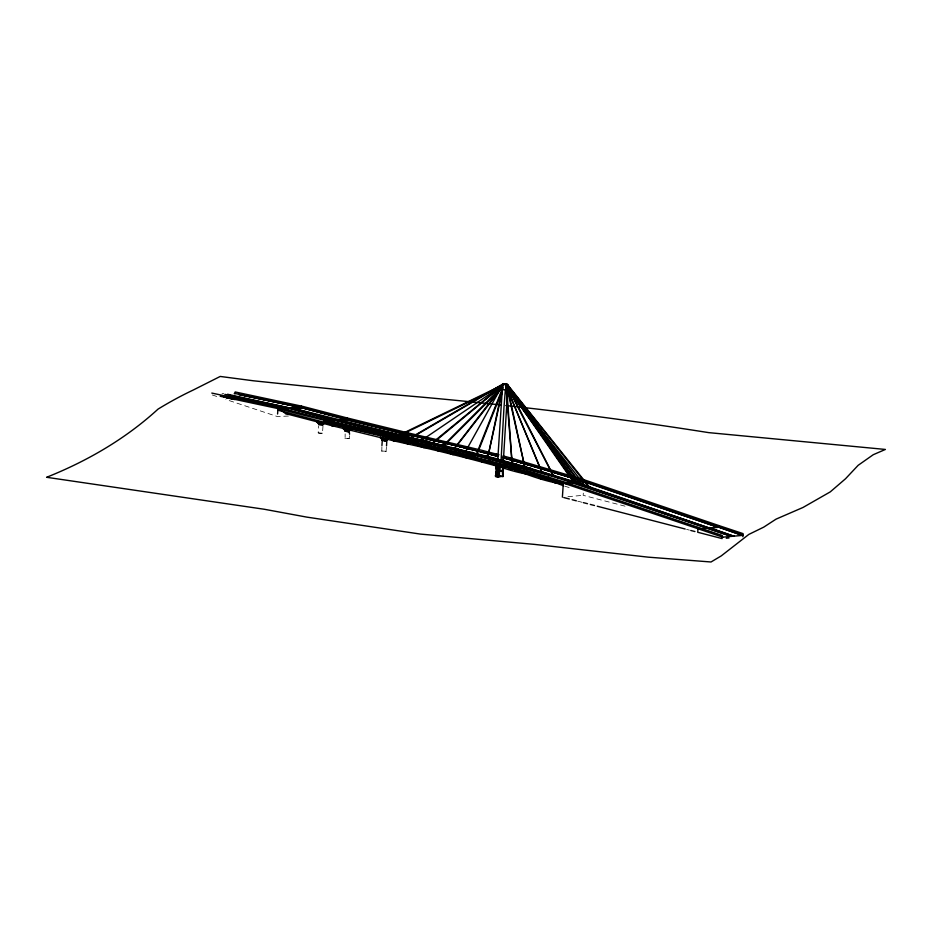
<?xml version="1.0" encoding="UTF-8"?>
<svg xmlns="http://www.w3.org/2000/svg" width="932" height="932" viewBox="0 0 932 932"><rect width="100%" height="100%" fill="white"/><g stroke="black" fill="none" stroke-linecap="round" stroke-linejoin="round"><path stroke-width="0.7" stroke-dasharray="4.66 3.5" d="M322.985 426.052L322.495 433.205L320.247 433.415L318.185 432.891L318.662 425.738M349.465 435.663L349.162 438.623L345.096 438.413L345.155 433.904M386.43 447.267L386.046 451.403L381.805 451.181L381.934 445.578M625.023 506.169L583.164 495.323L583.444 491.141M318.185 432.891L322.495 433.205M344.863 438.203L349.267 438.541M381.561 450.972L386.163 451.309M567.926 496.686L583.164 495.323M288.407 416.033L277.41 416.557L225.859 399.478M223.75 393.455L222.037 393.77M577.735 501.171L581.918 502.255M686.569 529.376L689.354 530.098M564.71 486.155L570.034 487.832M212.298 394.982L219.078 397.23"/><path stroke-width="1.4" d="M507.078 385.72L574.228 482.275M496.803 466.617L497.094 470.008L495.777 476.613L496.605 471.452L496.243 465.639L498.271 466.303L497.572 476.951M277.585 414.006L278.027 407.202L211.797 393.071M335.462 419.866L290.947 407.762L288.209 407.89L334.122 420.367L288.209 407.89L290.982 407.762L498.527 459.22M348.545 431.609L350.84 429.722L349.383 429.85L348.58 431.621L347.426 431.586L347.473 429.803L344.001 429.058L344.537 428.603M277.922 408.938L277.934 408.577C357.958 430.025 439.881 443.9 519.194 468.155L519.089 469.868L534.444 474.167L445.205 449.853L325.082 422.511L277.771 410.162L277.934 408.577L220.162 396.251M548.68 477.044L548.575 478.768L563.289 483.405L563.406 481.693L519.194 468.155M320.794 424.841L320.853 423L316.647 422.045L318.593 421.742L317.358 422.103L319.897 422.907L320.212 424.782M498.131 476.986L498.271 466.303M387.281 438.168L386.139 440.754L384.45 440.743L384.52 438.844A4.439 0.769 3.8 0 1 380.314 437.877L380.361 437.19A4.439 0.769 3.8 0 0 384.532 438.273M504.433 463.891L504.328 465.616L563.312 483.056L722.801 537.17M489.568 461.48L489.673 459.767M474.889 455.76L474.784 457.472L519.707 469.437M501.579 460.047L503.385 460.559L507.637 390.042L502.29 389.46L502.115 384.974A3.542 2.353 84.9 0 1 503.606 383.868L503.944 384.45L506.507 383.693M227.571 394.236L290.97 408.274L288.256 407.901M238.604 394.597L300.617 407.482L407.354 434.662L346.529 419.75L300.617 407.435L238.615 394.259M325.92 422.208L323.695 422.126L323.87 419.155L278.027 407.214M433.415 440.253L346.553 419.4L496.22 455.445L496.313 454.082L481.634 450.226L408.123 432.902M441.628 445.147L336.778 420.227L347.205 419.726L347.31 418.002L301.385 406.037L301.281 407.797L282.722 408.682M502.29 389.46L497.746 459.884L503.385 460.501M460.105 451.88L460 453.593L504.934 465.522M346.529 419.75L347.217 419.726M385.871 437.399L385.953 435.78L323.777 420.518L325.082 422.511C404.779 441.943 485.223 458.893 563.219 484.663M398.861 435.43L398.255 434.778L395.716 435.454L425.994 442.187L334.215 419.854L395.716 435.454L398.873 434.906L396.601 435.116M396.985 434.86L399.607 435.617M408.03 434.265L407.377 434.3M499.203 476.998L499.89 466.361L498.69 476.998M445.31 448.129L445.205 449.853L475.402 457.041L474.796 457.123M445.799 449.772L430.398 446.23L430.502 444.517M498.702 470.66L499.389 466.373L498.702 470.66L496.954 470.45L496.243 465.639M502.872 388.586L487.82 457.169L502.581 387.036M431.003 446.148L415.579 442.735L415.695 441.022M502.977 455.888L510.981 458.055L510.899 459.418L584.096 481.18L743.014 535.003L742.886 536.716M316.822 421.893L316.868 421.229L320.853 422.452M317.742 422.662L317.789 421.998L317.789 422.674M321.808 422.511L321.761 423.175L324.755 422.65M343.489 428.277L343.267 428.837A4.439 0.769 3.8 0 0 347.438 429.908L350.199 429.815L350.246 429.093M344.386 429.454L344.432 428.743M348.475 429.967L348.521 429.256L347.485 429.198M349.558 434.23L349.197 431.05M381.934 445.578L382.295 440.184L380.967 437.923L381.584 437.644M380.967 437.923L385.522 439.007L385.568 438.331M386.524 445.915L386.838 440.417M460.012 453.255L460.723 453.546L400.76 439.368L400.888 437.656M391.766 435.733L407.995 434.615L408.1 432.891L347.321 418.002M411.315 438.331L426.029 441.675M413.552 438.646L411.233 438.844L428.301 441.465L425.936 442.199L484.698 456.831L557.942 477.965L731.469 536.389L557.977 477.452L484.733 456.319L425.971 441.675L428.301 441.465M436.758 441.209L422.114 437.877L422.732 437.481M407.435 434.324L466.827 448.222L436.828 441.22L437.446 440.813M440.696 445.659L443.003 444.937M452.148 444.284L451.531 444.692L452.125 444.634M455.422 448.735L485.654 456.261M466.233 448.28L451.554 444.343M472.349 452.777L470.019 452.987L472.384 452.265M481.541 451.601L480.924 451.997L498.271 456.575M495.486 476.403L497.024 471.103L495.614 475.926L503.21 475.949L502.942 471.208L496.418 471.277L495.533 475.833L496.5 471.208L496.045 475.588M495.568 476.508L497.094 470.008M496.721 466.629L495.754 475.658M496.535 476.811L497.245 466.151L497.746 470.59L497.024 476.881M500.95 476.835L499.389 475.844M502.826 472.256L503.163 475.763L502.942 471.208L502.697 476.683L503.245 467.806M502.989 476.613L503.431 467.899M576.256 482.834L709.508 528.095L574.939 481.856L516.386 464.183L514.033 464.905L516.386 464.183L500.973 460.152M525.555 463.519L524.961 463.577L584.084 481.541L502.301 457.309M517.679 465.091L531.042 468.412L528.677 469.134L531.007 468.924L538.987 471.301M533.943 472.536L533.838 474.248L549.181 478.687L533.838 474.248L534.444 474.167M583.525 481.238L718.118 527.326L583.49 481.588L554.191 472.501L554.855 472.105L539.593 468.155L540.211 467.748M560.272 477.755L557.942 477.965L560.272 477.755L545.639 473.281M562.38 497.187L563.347 483.056M565.351 483.219L584.084 481.541L584.189 479.817L510.981 458.055M698.068 527.43L697.73 532.265L722.102 538.591L722.323 535.504L563.441 481.693M584.213 479.817L718.84 525.555L718.735 527.279L710.953 527.966M699.979 528.957L709.555 527.594L733.764 536.18L710.848 528.549M718.188 526.976L742.385 535.399L718.188 526.976L718.712 527.267M508.814 389.669L553.538 476.299M507.416 384.963L588.523 486.83M498.83 466.35L498.224 470.637L497.735 466.245L497.746 470.59M506.041 384.986L505.319 385.603L577.362 483.708M503.21 467.48L502.756 470.334L499.156 470.66M503.466 467.41L502.756 470.334L503.478 467.072M503.676 466.967L502.965 470.276L503.35 467.852M495.533 475.833L496.884 471.534M497.606 476.368L498.62 471.755L498.725 476.427M503.187 467.13L502.371 471.476L502.732 476.101M385.067 440.778L385.498 438.902L388.306 438.646L386.116 440.743M502.278 387.223L454.676 448.432M498.142 471.732L497.071 476.31L497.245 471.615L496.15 476.135M321.377 424.875L321.808 423.058L323.52 423.012L322.414 424.852M348.02 431.621L348.452 429.85L349.383 429.85M541.946 472.652L506.216 386.197M442.793 446.055L502.325 386.396M581.615 484.826L581.102 485.129L581.591 484.745L507.276 385.091M503.478 384.427L432.192 442.933L432.541 443.422M503.863 384.159L503.606 383.868M476.485 454.059L503.047 386.897M477.056 454.292L502.022 391.16M385.638 440.778L386.43 438.902M321.936 424.875L322.728 423.058M465.814 450.983L501.964 386.034M349.069 431.598L350.199 429.815M386.535 440.696L387.875 438.774M322.798 424.794L324.15 422.93M501.824 386.815L454.443 448.222M323.055 424.724L324.569 422.802M503.595 383.576L409.521 438.331M505.086 383.739L505.33 384.299L505.086 383.739L398.605 435.384M386.349 439.811L386.827 439.275L386.862 440.417M443.259 446.405L502.756 386.838M384.462 440.743L382.668 440.009M432.588 443.399L502.371 385.662M421.648 440.323L503.28 384.869M409.882 438.599L502.43 384.834M507.125 388.329L524.949 467.701L507.416 386.78M398.791 435.966L501.428 386.197M505.971 386.827L512.122 463.682L506.705 388.236M504.34 465.266L504.946 465.173M519.089 469.868L519.695 469.786M548.587 478.419L563.289 483.405M445.216 449.504L445.822 449.422M401.366 439.322L385.965 435.78L386.046 434.405L323.87 419.155M415.602 442.385L416.208 442.316L385.965 435.78L386.57 436.094M430.421 445.88L431.015 445.811M386.57 435.722L385.953 435.78M400.795 439.019L401.389 438.96M335.054 425.563L332.433 425.808L285.6 413.61L281.93 410.721M385.522 439.007L387.234 438.856M422.114 437.877L422.709 437.83M436.828 441.22L437.423 441.162M426.029 447.232L423.373 447.465L393.933 440.906L332.433 425.808L328.041 422.732M455.375 448.746L457.694 448.537M466.85 447.873L466.256 447.931L496.197 455.795L480.947 451.647M440.731 450.704L438.075 450.937L423.373 447.465L406.061 441.185M434.137 447.511L438.075 450.937L452.777 454.536L455.433 454.292M481.518 451.95L466.151 448.28M484.733 456.319L487.063 456.109M496.22 455.445L495.626 455.503L498.294 456.226M470.124 458.02L467.468 458.253L452.777 454.536L436.805 448.513M484.803 461.864L482.147 462.109L467.468 458.253L452.836 452.637M525.532 463.868L502.197 457.659M524.867 463.926L540.187 468.097M543.356 472.978L545.674 472.769M554.831 472.454L539.535 468.155M698.581 528.747L697.94 529.143L698.546 529.085M731.527 535.877L733.81 535.667M742.42 535.061L743.107 533.628L718.863 525.566M722.195 537.216L742.979 535.352M726.261 538.218L729.034 537.962M386.547 436.083L323.777 420.88L325.082 422.511M524.926 467.037L525.974 466.955M577.362 483.079L578.341 483.021M335.229 425.609L332.433 425.808L328.134 422.301M234.386 393.362L301.292 407.459L347.228 419.365M234.375 393.7L235.05 393.665L235.155 391.953L301.385 406.084M282.093 408.705L300.605 407.785M277.771 410.162L279.938 410.057M285.6 413.61L288.093 413.482M336.871 419.715L327.202 420.705M323.695 422.126L325.862 422.021M334.005 425.446L331.512 425.575L327.854 422.685M512.39 463.437L513.52 463.379M288.279 408.414L290.97 408.286M553.363 475.518L554.575 475.495M573.786 481.879L574.881 482.368L561.6 478.174M395.739 434.953L398.873 434.906M541.76 471.988L543.041 471.988M431.446 447.5L423.373 447.465L419.435 444.04M589.478 487.215L590.737 487.226M581.125 484.36L582.337 484.372M475.53 458.567L467.468 458.253L464.509 455.678M585.331 485.793L586.694 485.852M320.806 423.128L321.808 423.058M384.52 438.844L385.498 438.902M478.209 458.672L482.147 462.109L496.814 466.082L506.204 466.664M583.071 481.46L584.061 481.529M480.865 459.732C498.434 466.606 516.631 473.491 535.504 475.203M344.001 429.058L345.318 431.132L347.426 431.574M511.528 468.388C527.792 475.052 544.684 481.331 562.089 483.964M553.631 476.031L509.361 389.401M504.142 383.879L504.2 383.891A3.542 2.353 84.9 0 1 506.321 387.712L505.319 390.252L503.956 407.785L501.055 460.711L497.583 459.791M224.845 394.364L289.526 407.983M229.051 395.785L288.198 408.402M223.645 396.822L232.103 398.628M226.453 397.754L234.911 399.56M407.412 434.673L422.056 437.877M395.261 431.761L407.995 434.615M444.308 445.787L448.315 446.766M450.983 447.418L457.659 449.049M563.778 497.548L569.359 498.993M572.155 499.727L576.337 500.81M583.316 502.616L587.498 503.699M590.294 504.422L594.476 505.505M597.261 506.227L685.171 529.015M690.752 530.459L694.934 531.543M496.313 454.082L498.981 454.804M502.896 457.251L524.937 463.926M502.872 457.6L510.876 459.767M488.345 456.983L496.267 459.127M503.024 460.979L509.688 462.843M512.355 463.588L516.351 464.707M539.5 476.45L563.382 485.735M563.942 483.009L568.066 484.407M390.24 437.656L408.659 444.121L405.711 441.558M389.925 437.935L393.933 440.906L388.924 437.19M552.466 480.656L555.414 483.23M538.812 477.044L540.781 478.757M523.19 471.825L526.137 474.4M508.534 467.608L511.482 470.182M492.888 462.645L496.814 466.082M449.818 451.962L452.777 454.536M507.544 384.73L589.933 487.611M506.495 385.953L585.098 485.805M507.66 386.64L580.24 483.964M506.659 386.396L577.642 483.324L577.153 483.708M507.416 387.141L573.728 482.508M343.931 428.883L345.318 431.132M344.327 429.233L345.353 431.038M381.048 438.098L382.306 440.288M344.106 428.72L345.376 430.933M317.754 422.452L318.907 424.503M381.363 438.285L382.504 440.393M381.153 437.772L382.376 440.079M344.875 429.419L345.842 431.353M318.29 422.627L319.233 424.608M381.922 438.459L383.332 440.603L382.668 438.623M506.857 387.561L542.168 472.675M345.621 429.57L346.296 431.446M319.024 422.779L319.688 424.701M346.506 429.71L346.832 431.528M383.553 438.751L383.856 440.685M497.315 470.52L496.5 465.953L496.686 470.357L496.29 465.849M496.511 466.676L496.779 470.043M502.686 471.429L503.024 476.031M502.896 471.371L503.21 475.949M499.074 471.755L499.237 476.415M496.453 466.687L496.581 470.112M346.355 429.093A4.439 0.769 3.8 0 1 343.395 428.324M345.667 428.86A3.775 0.652 3.8 0 1 344.933 428.697M344.374 428.522A3.775 0.652 3.8 0 1 343.978 428.172M350.222 429.419A3.775 0.652 3.8 0 1 345.259 429.104A3.775 0.652 3.8 0 1 344.56 428.207M504.853 384.205A3.542 2.353 84.9 0 1 507.358 384.159A3.542 2.353 84.9 0 1 508.639 387.502M501.486 405.047A4458.42 4283.099 57 0 0 367.29 392.605L253.364 380.78L220.22 376.446L193.122 390.089A4467.752 980.196 -84.1 0 0 158.044 409.113C125.517 438.879 87.34 461.025 46.6 477.289L264.28 509.256L306.814 517.12L420.402 534.083L534.409 544.381L648.264 557.161L711.023 561.984L721.252 555.891L748.85 534.397L763.739 527.139L776.053 519.136L803.011 507.462L830.237 491.898L845.499 478.78L858.162 465.313L873.261 454.7L885.4 449.445L708.739 432.634A4458.42 4283.099 57 0 0 505.808 405.525M568.893 476.636L569.464 476.928L568.893 476.636M416.185 442.665L415.579 442.735L416.185 442.665M396.018 440.51L393.222 440.696L396.007 440.475M301.292 407.401L300.617 407.435L301.292 407.459"/></g></svg>
